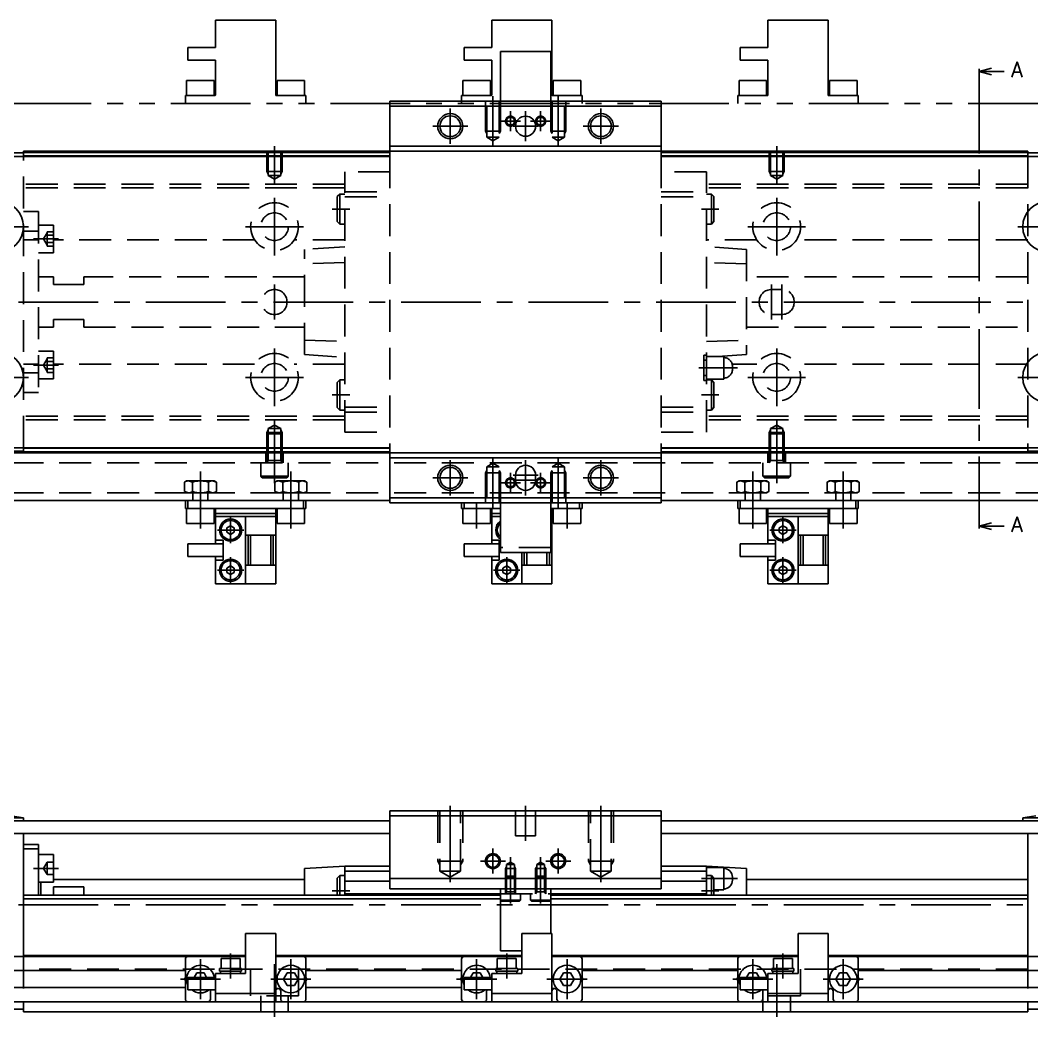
# Model space of a CAD drawing. Extents: x -2 to 454, y -8 to 207.
# Drawn here: x 150.8 to 352.2, y 9 to 207.4 of the extents above; entities that cross this region are included whole.
import ezdxf

# ---------------------------------------------------------------- set-up
doc = ezdxf.new("R2010")
doc.units = 0
doc.header["$LTSCALE"] = 0.5
for name, pattern in [('CENTER', [50.8, 31.75, -6.35, 6.35, -6.35]), ('DASHED', [19.05, 12.7, -6.35]), ('PHANTOM', [63.5, 31.75, -6.35, 6.35, -6.35, 6.35, -6.35])]:
    doc.linetypes.add(name, pattern=pattern)
for name, color, linetype in [('MSM_CENTER', 1, 'CENTER'), ('MSM_CONTINUOUS', 7, 'CONTINUOUS'), ('MSM_DASHED', 4, 'DASHED'), ('MSM_IMAGINARY', 6, 'PHANTOM'), ('MSM_NARROW', 5, 'CONTINUOUS'), ('MSM_PART_NUMBER', 7, 'CONTINUOUS')]:
    doc.layers.add(name, color=color, linetype=linetype)
doc.styles.get("Standard").update_dxf_attribs({"font": 'txt.shx', "height": 3, "bigfont": 'bigfont.shx'})

msp = doc.modelspace()

# ---------------------------------------------------------------- linework, layer by layer
at = {"layer": 'MSM_CENTER'}
for p, q in [((341.71, 196.72), (341.71, 106.68)), ((244.9, 182.39), (244.9, 192.3)), ((257.9, 182.39), (257.9, 192.3)), ((236.4, 189.8), (236.4, 182.8)), ((266.4, 189.8), (266.4, 182.8)), ((248.4, 189.3), (248.4, 185.3)), ((251.4, 183.3), (251.4, 189.3)), ((254.4, 189.3), (254.4, 185.3)), ((232.9, 186.3), (239.9, 186.3)), ((246.4, 187.3), (250.4, 187.3)), ((248.9, 186.3), (253.9, 186.3)), ((256.4, 187.3), (252.4, 187.3)), ((269.9, 186.3), (262.9, 186.3)), ((201.4, 182.3), (201.4, 174.79)), ((301.4, 182.3), (301.4, 174.79)), ((201.4, 172.05), (201.4, 160.55)), ((301.4, 172.05), (301.4, 160.55)), ((212.9, 169.8), (216.4, 169.8)), ((289.9, 169.8), (286.4, 169.8)), ((140.4, 166.3), (152.4, 166.3)), ((195.65, 166.3), (207.15, 166.3)), ((295.65, 166.3), (307.15, 166.3)), ((349.4, 166.3), (361.4, 166.3)), ((153.4, 163.85), (158.4, 163.85)), ((201.4, 147.8), (201.4, 154.8)), ((300.4, 147.8), (300.4, 154.8)), ((302.4, 147.8), (302.4, 154.8)), ((-2, 151.3), (364.4, 151.3)), ((201.4, 130.55), (201.4, 142.05)), ((301.4, 130.55), (301.4, 142.05)), ((153.4, 138.74), (158.4, 138.74)), ((285.9, 138.2), (293.6, 138.2)), ((140.4, 136.3), (152.4, 136.3)), ((195.65, 136.3), (207.15, 136.3)), ((295.65, 136.3), (307.15, 136.3)), ((349.4, 136.3), (361.4, 136.3)), ((212.9, 132.8), (216.4, 132.8)), ((289.9, 132.8), (286.4, 132.8)), ((201.4, 115.25), (201.4, 127.81)), ((301.4, 115.25), (301.4, 127.81)), ((236.4, 112.8), (236.4, 119.8)), ((244.9, 120.21), (244.9, 110.3)), ((251.4, 112.8), (251.4, 119.8)), ((257.9, 120.21), (257.9, 110.3)), ((266.4, 112.8), (266.4, 119.8)), ((186.65, 106.2), (186.65, 117.55)), ((204.65, 106.2), (204.65, 117.55)), ((248.4, 113.3), (248.4, 117.3)), ((254.4, 113.3), (254.4, 117.3)), ((296.65, 106.2), (296.65, 117.55)), ((314.65, 106.2), (314.65, 117.55)), ((232.9, 116.3), (239.9, 116.3)), ((246.4, 115.3), (250.4, 115.3)), ((248.9, 116.8), (253.9, 116.8)), ((248.9, 115.8), (253.9, 115.8)), ((256.4, 115.3), (252.4, 115.3)), ((269.9, 116.3), (262.9, 116.3)), ((241.65, 106.2), (241.65, 111.2)), ((259.65, 106.2), (259.65, 111.2)), ((192.65, 103.27), (192.65, 108.52)), ((302.65, 103.27), (302.65, 108.52)), ((190.02, 105.9), (195.27, 105.9)), ((300.02, 105.9), (305.27, 105.9)), ((192.65, 95.27), (192.65, 100.52)), ((247.65, 95.27), (247.65, 100.52)), ((302.65, 95.27), (302.65, 100.52)), ((190.02, 97.9), (195.27, 97.9)), ((245.02, 97.9), (250.27, 97.9)), ((300.02, 97.9), (305.27, 97.9)), ((236.4, 51), (236.4, 35.81)), ((251.4, 51), (251.4, 44)), ((266.4, 51), (266.4, 35.81)), ((244.9, 37.5), (244.9, 42.5)), ((257.9, 37.5), (257.9, 42.5)), ((248.4, 40.76), (248.4, 31.56)), ((254.4, 40.76), (254.4, 31.56)), ((153.4, 38.55), (158.4, 38.55)), ((242.4, 40), (247.4, 40)), ((255.4, 40), (260.4, 40)), ((286.4, 36.5), (293.6, 36.5)), ((212.9, 34.1), (216.4, 34.1)), ((286.4, 34.1), (289.9, 34.1)), ((-2, 31.3), (364.4, 31.3)), ((186.65, 20.5), (186.65, 12.5)), ((192.65, 21.6), (192.65, 16.6)), ((204.65, 20.5), (204.65, 12.5)), ((241.65, 20.5), (241.65, 12.5)), ((247.65, 21.6), (247.65, 16.6)), ((259.65, 20.5), (259.65, 12.5)), ((296.65, 20.5), (296.65, 12.5)), ((302.65, 21.6), (302.65, 16.6)), ((314.65, 20.5), (314.65, 12.5)), ((201.4, 19.5), (201.4, 9)), ((301.4, 19.5), (301.4, 9)), ((182.65, 16.5), (190.65, 16.5)), ((200.65, 16.5), (208.65, 16.5)), ((237.65, 16.5), (245.65, 16.5)), ((255.65, 16.5), (263.65, 16.5)), ((292.65, 16.5), (300.65, 16.5)), ((310.65, 16.5), (318.65, 16.5))]:
    msp.add_line(p, q, dxfattribs=at)
at = {"layer": 'MSM_CONTINUOUS'}
for p, q in [((341.71, 197.22), (344.21, 197.89)), ((341.71, 197.72), (341.71, 196.72)), ((344.21, 196.55), (341.71, 197.22)), ((341.71, 197.22), (346.71, 197.22)), ((224.4, 180.3), (224.4, 191.3)), ((224.4, 191.3), (278.4, 191.3)), ((224.4, 190.3), (278.4, 190.3)), ((278.4, 180.3), (278.4, 191.3)), ((351.4, 181.3), (151.4, 181.3)), ((151.4, 180.3), (151.4, 181.3)), ((224.4, 182.3), (278.4, 182.3)), ((351.4, 181.3), (351.4, 180.3)), ((151.4, 181), (92.4, 181)), ((224.4, 180.3), (139.9, 180.3)), ((224.4, 181.1), (151.4, 181.1)), ((224.4, 180.4), (151.4, 180.4)), ((351.4, 181.1), (278.4, 181.1)), ((351.4, 180.4), (278.4, 180.4)), ((361.9, 180.3), (278.4, 180.3)), ((362.4, 181), (351.4, 181)), ((151.4, 121.6), (92.4, 121.6)), ((224.4, 122.3), (139.9, 122.3)), ((355.4, 121.3), (147.4, 121.3)), ((151.4, 121.3), (151.4, 122.3)), ((224.4, 122.2), (151.4, 122.2)), ((224.4, 121.5), (151.4, 121.5)), ((224.4, 122.3), (224.4, 111.3)), ((361.9, 122.3), (278.4, 122.3)), ((278.4, 122.3), (278.4, 111.3)), ((351.4, 122.2), (278.4, 122.2)), ((351.4, 121.5), (278.4, 121.5)), ((351.4, 122.3), (351.4, 121.3)), ((362.4, 121.6), (351.4, 121.6)), ((224.4, 120.3), (278.4, 120.3)), ((249.4, 116.8), (249.4, 115.8)), ((253.4, 115.8), (253.4, 116.8)), ((224.4, 111.8), (147.4, 111.8)), ((183.65, 110.2), (183.65, 111.8)), ((184.15, 110.2), (184.15, 111.8)), ((207.15, 110.2), (207.15, 111.8)), ((207.65, 110.2), (207.65, 111.8)), ((224.4, 112.3), (278.4, 112.3)), ((224.4, 111.3), (278.4, 111.3)), ((238.65, 110.2), (238.65, 111.3)), ((239.15, 110.2), (239.15, 111.3)), ((246.4, 111.3), (246.4, 101.4)), ((256.4, 111.3), (256.4, 101.4)), ((262.15, 110.2), (262.15, 111.3)), ((262.65, 110.2), (262.65, 111.3)), ((355.4, 111.8), (278.4, 111.8)), ((293.65, 110.2), (293.65, 111.8)), ((294.15, 110.2), (294.15, 111.8)), ((317.15, 110.2), (317.15, 111.8)), ((317.65, 110.2), (317.65, 111.8)), ((207.65, 110.2), (183.65, 110.2)), ((183.9, 110.2), (183.9, 107.2)), ((189.4, 107.2), (189.4, 110.2)), ((189.65, 103.15), (189.65, 110.07)), ((201.65, 109.2), (189.65, 109.2)), ((201.65, 110.07), (201.65, 95.2)), ((201.9, 110.2), (201.9, 107.2)), ((207.4, 107.2), (207.4, 110.2)), ((246.4, 110.2), (238.65, 110.2)), ((238.9, 110.2), (238.9, 107.2)), ((244.4, 107.2), (244.4, 110.2)), ((244.65, 103.15), (244.65, 110.07)), ((246.4, 109.2), (244.65, 109.2)), ((262.65, 110.2), (256.4, 110.2)), ((256.65, 109.2), (256.4, 109.2)), ((256.65, 110.07), (256.65, 95.2)), ((256.9, 110.2), (256.9, 107.2)), ((262.4, 107.2), (262.4, 110.2)), ((317.65, 110.2), (293.65, 110.2)), ((293.9, 110.2), (293.9, 107.2)), ((299.4, 107.2), (299.4, 110.2)), ((299.65, 103.15), (299.65, 110.07)), ((311.65, 109.2), (299.65, 109.2)), ((311.65, 110.07), (311.65, 95.2)), ((311.9, 110.2), (311.9, 107.2)), ((317.4, 107.2), (317.4, 110.2)), ((189.4, 107.2), (183.9, 107.2)), ((201.65, 108.6), (189.65, 108.6)), ((192.65, 106.77), (191.9, 106.33)), ((193.4, 106.33), (192.65, 106.77)), ((195.65, 108.6), (195.65, 95.2)), ((207.4, 107.2), (201.9, 107.2)), ((244.4, 107.2), (238.9, 107.2)), ((246.4, 108.6), (244.65, 108.6)), ((256.65, 108.6), (256.4, 108.6)), ((262.4, 107.2), (256.9, 107.2)), ((299.4, 107.2), (293.9, 107.2)), ((311.65, 108.6), (299.65, 108.6)), ((302.65, 106.77), (301.9, 106.33)), ((303.4, 106.33), (302.65, 106.77)), ((305.65, 108.6), (305.65, 95.2)), ((317.4, 107.2), (311.9, 107.2)), ((344.21, 107.35), (341.71, 106.68)), ((341.71, 106.18), (341.71, 107.18)), ((191.9, 106.33), (191.9, 105.47)), ((191.9, 105.47), (192.65, 105.03)), ((192.65, 105.03), (193.4, 105.47)), ((193.4, 105.47), (193.4, 106.33)), ((201.65, 104.9), (195.65, 104.9)), ((196.15, 98.9), (196.15, 104.9)), ((196.65, 98.9), (196.65, 104.9)), ((200.65, 98.9), (200.65, 104.9)), ((201.15, 98.9), (201.15, 104.9)), ((256.65, 104.9), (256.4, 104.9)), ((301.9, 106.33), (301.9, 105.47)), ((301.9, 105.47), (302.65, 105.03)), ((302.65, 105.03), (303.4, 105.47)), ((303.4, 105.47), (303.4, 106.33)), ((311.65, 104.9), (305.65, 104.9)), ((306.15, 98.9), (306.15, 104.9)), ((306.65, 98.9), (306.65, 104.9)), ((310.65, 98.9), (310.65, 104.9)), ((311.15, 98.9), (311.15, 104.9)), ((341.71, 106.68), (344.21, 106.01)), ((341.71, 106.68), (346.71, 106.68)), ((191.15, 103.15), (184.15, 103.15)), ((184.15, 100.65), (184.15, 103.15)), ((191.15, 103.9), (189.65, 103.9)), ((191.15, 99.9), (191.15, 103.9)), ((246.15, 103.15), (239.15, 103.15)), ((239.15, 100.65), (239.15, 103.15)), ((246.15, 103.9), (244.65, 103.9)), ((246.15, 99.9), (246.15, 103.9)), ((301.15, 103.15), (294.15, 103.15)), ((294.15, 100.65), (294.15, 103.15)), ((301.15, 103.9), (299.65, 103.9)), ((301.15, 99.9), (301.15, 103.9)), ((256.4, 101.4), (246.4, 101.4)), ((250.65, 101.4), (250.65, 95.2)), ((251.15, 98.9), (251.15, 101.4)), ((251.65, 98.9), (251.65, 101.4)), ((255.65, 98.9), (255.65, 101.4)), ((256.15, 98.9), (256.15, 101.4)), ((184.15, 100.65), (191.15, 100.65)), ((189.65, 95.2), (189.65, 100.65)), ((189.65, 99.9), (191.15, 99.9)), ((192.65, 98.77), (191.9, 98.33)), ((193.4, 98.33), (192.65, 98.77)), ((201.65, 98.9), (195.65, 98.9)), ((239.15, 100.65), (246.15, 100.65)), ((244.65, 95.2), (244.65, 100.65)), ((244.65, 99.9), (246.15, 99.9)), ((247.65, 98.77), (246.9, 98.33)), ((248.4, 98.33), (247.65, 98.77)), ((256.65, 98.9), (250.65, 98.9)), ((294.15, 100.65), (301.15, 100.65)), ((299.65, 95.2), (299.65, 100.65)), ((299.65, 99.9), (301.15, 99.9)), ((302.65, 98.77), (301.9, 98.33)), ((303.4, 98.33), (302.65, 98.77)), ((311.65, 98.9), (305.65, 98.9)), ((191.9, 98.33), (191.9, 97.47)), ((191.9, 97.47), (192.65, 97.03)), ((192.65, 97.03), (193.4, 97.47)), ((193.4, 97.47), (193.4, 98.33)), ((246.9, 98.33), (246.9, 97.47)), ((246.9, 97.47), (247.65, 97.03)), ((247.65, 97.03), (248.4, 97.47)), ((248.4, 97.47), (248.4, 98.33)), ((301.9, 98.33), (301.9, 97.47)), ((301.9, 97.47), (302.65, 97.03)), ((302.65, 97.03), (303.4, 97.47)), ((303.4, 97.47), (303.4, 98.33)), ((201.65, 95.2), (189.65, 95.2)), ((256.65, 95.2), (244.65, 95.2)), ((311.65, 95.2), (299.65, 95.2)), ((151.4, 48.6), (141.4, 48.6)), ((151.4, 48.6), (148.8, 49)), ((151.4, 48), (151.4, 48.6)), ((224.4, 34.5), (224.4, 50)), ((224.4, 50), (278.4, 50)), ((224.4, 49), (278.4, 49)), ((278.4, 34.5), (278.4, 50)), ((353, 49), (350.4, 48.6)), ((350.4, 48.6), (350.4, 48)), ((360.4, 48.6), (350.4, 48.6)), ((224.4, 48), (139.9, 48)), ((361.9, 48), (278.4, 48)), ((139.4, 45.5), (224.4, 45.5)), ((151.4, 45.5), (151.4, 21)), ((278.4, 45.5), (362.4, 45.5)), ((351.4, 45.5), (351.4, 21)), ((154.4, 43.3), (151.4, 43.3)), ((154.4, 42.45), (151.4, 42.45)), ((154.4, 43.3), (154.4, 33.2)), ((157.4, 41.3), (154.4, 41.3)), ((157.4, 41.3), (157.4, 35.8)), ((207.4, 38.5), (215.4, 39)), ((207.4, 33.2), (207.4, 38.5)), ((215.4, 39), (224.4, 39)), ((215.4, 39), (215.4, 33.2)), ((278.4, 39), (287.4, 39)), ((287.4, 39), (295.4, 38.5)), ((287.4, 39), (287.4, 33.2)), ((290.85, 38.75), (287.4, 38.75)), ((290.85, 38.75), (290.85, 34.25)), ((295.4, 38.5), (295.4, 33.2)), ((157.4, 36.3), (207.4, 36.3)), ((214.4, 37.1), (213.9, 36.6)), ((213.9, 36.6), (213.9, 33.2)), ((215.4, 37.1), (214.4, 37.1)), ((214.4, 37.1), (214.4, 33.2)), ((215.4, 38), (224.4, 38)), ((224.4, 36.5), (278.4, 36.5)), ((278.4, 38), (287.4, 38)), ((288.4, 37.1), (287.4, 37.1)), ((288.9, 36.6), (288.4, 37.1)), ((288.4, 37.1), (288.4, 33.2)), ((288.9, 36.6), (288.9, 33.2)), ((292.6, 36.8), (292.6, 36.2)), ((295.4, 36.3), (351.4, 36.3)), ((154.4, 35.8), (157.4, 35.8)), ((154.9, 33.2), (154.9, 35.8)), ((157.4, 34.87), (163.4, 34.87)), ((157.4, 34.87), (157.4, 33.2)), ((163.4, 34.87), (163.4, 33.2)), ((215.4, 36), (224.4, 36)), ((224.4, 34.5), (278.4, 34.5)), ((246.4, 34.5), (246.4, 22.1)), ((256.4, 34.5), (256.4, 25.6)), ((278.4, 36), (287.4, 36)), ((288.9, 34.25), (290.85, 34.25)), ((246.4, 33.2), (151.4, 33.2)), ((246.4, 32.5), (151.4, 32.5)), ((215.4, 33.5), (246.4, 33.5)), ((256.4, 33.5), (287.4, 33.5)), ((351.4, 33.2), (256.4, 33.2)), ((351.4, 32.5), (256.4, 32.5)), ((201.65, 25.6), (195.65, 25.6)), ((195.65, 25.6), (195.65, 17.6)), ((201.65, 25.6), (201.65, 12)), ((250.65, 25.6), (250.65, 17.6)), ((256.65, 25.6), (250.65, 25.6)), ((256.65, 25.6), (256.65, 12)), ((305.65, 25.6), (305.65, 17.6)), ((311.65, 25.6), (305.65, 25.6)), ((311.65, 25.6), (311.65, 12)), ((195.65, 21), (147.4, 21)), ((195.65, 21.2), (151.4, 21.2)), ((183.65, 20.5), (183.65, 12.5)), ((190.75, 20.6), (190.75, 18.6)), ((190.75, 20.6), (194.55, 20.6)), ((194.55, 18.6), (194.55, 20.6)), ((250.65, 21.2), (201.65, 21.2)), ((250.65, 21), (201.65, 21)), ((207.65, 12.5), (207.65, 20.5)), ((238.65, 20.5), (238.65, 12.5)), ((245.75, 20.6), (245.75, 18.6)), ((245.75, 20.6), (249.55, 20.6)), ((250.65, 22.1), (246.4, 22.1)), ((249.55, 18.6), (249.55, 20.6)), ((305.65, 21.2), (256.65, 21.2)), ((305.65, 21), (256.65, 21)), ((262.65, 12.5), (262.65, 20.5)), ((293.65, 20.5), (293.65, 12.5)), ((300.75, 20.6), (300.75, 18.6)), ((300.75, 20.6), (304.55, 20.6)), ((304.55, 18.6), (304.55, 20.6)), ((351.4, 21.2), (311.65, 21.2)), ((355.4, 21), (311.65, 21)), ((317.65, 12.5), (317.65, 20.5)), ((183.65, 18.2), (147.4, 18.2)), ((190.45, 18.6), (190.45, 18.1)), ((190.45, 18.6), (194.85, 18.6)), ((194.85, 18.1), (194.85, 18.6)), ((238.65, 18.2), (207.65, 18.2)), ((245.45, 18.6), (245.45, 18.1)), ((245.45, 18.6), (249.85, 18.6)), ((249.85, 18.1), (249.85, 18.6)), ((293.65, 18.2), (262.65, 18.2)), ((300.45, 18.6), (300.45, 18.1)), ((300.45, 18.6), (304.85, 18.6)), ((304.85, 18.1), (304.85, 18.6)), ((355.4, 18.2), (317.65, 18.2)), ((183.47, 16.5), (183.65, 16.8)), ((183.65, 16.2), (183.47, 16.5)), ((189.65, 16.85), (184.15, 16.85)), ((184.15, 14.35), (184.15, 16.85)), ((185.93, 17.75), (185.41, 16.85)), ((187.37, 17.75), (185.93, 17.75)), ((187.89, 16.85), (187.37, 17.75)), ((195.65, 17.6), (189.65, 17.6)), ((189.65, 12), (189.65, 17.6)), ((190.45, 18.1), (194.85, 18.1)), ((190.65, 18.1), (190.65, 17.6)), ((194.65, 17.6), (194.65, 18.1)), ((203.93, 17.75), (203.21, 16.5)), ((203.21, 16.5), (203.93, 15.25)), ((205.37, 17.75), (203.93, 17.75)), ((206.09, 16.5), (205.37, 17.75)), ((205.37, 15.25), (206.09, 16.5)), ((207.83, 16.5), (207.61, 16.12)), ((207.65, 16.8), (207.83, 16.5)), ((238.47, 16.5), (238.65, 16.8)), ((238.65, 16.2), (238.47, 16.5)), ((244.65, 16.85), (239.15, 16.85)), ((239.15, 14.35), (239.15, 16.85)), ((240.93, 17.75), (240.41, 16.85)), ((242.37, 17.75), (240.93, 17.75)), ((242.89, 16.85), (242.37, 17.75)), ((250.65, 17.6), (244.65, 17.6)), ((244.65, 12), (244.65, 17.6)), ((245.45, 18.1), (249.85, 18.1)), ((245.65, 18.1), (245.65, 17.6)), ((249.65, 17.6), (249.65, 18.1)), ((258.93, 17.75), (258.21, 16.5)), ((258.21, 16.5), (258.93, 15.25)), ((260.37, 17.75), (258.93, 17.75)), ((261.09, 16.5), (260.37, 17.75)), ((260.37, 15.25), (261.09, 16.5)), ((262.83, 16.5), (262.61, 16.12)), ((262.65, 16.8), (262.83, 16.5)), ((293.47, 16.5), (293.65, 16.8)), ((293.65, 16.2), (293.47, 16.5)), ((299.65, 16.85), (294.15, 16.85)), ((294.15, 14.35), (294.15, 16.85)), ((295.93, 17.75), (295.41, 16.85)), ((297.37, 17.75), (295.93, 17.75)), ((297.89, 16.85), (297.37, 17.75)), ((305.65, 17.6), (299.65, 17.6)), ((299.65, 12), (299.65, 17.6)), ((300.45, 18.1), (304.85, 18.1)), ((300.65, 18.1), (300.65, 17.6)), ((304.65, 17.6), (304.65, 18.1)), ((313.93, 17.75), (313.21, 16.5)), ((313.21, 16.5), (313.93, 15.25)), ((315.37, 17.75), (313.93, 17.75)), ((316.09, 16.5), (315.37, 17.75)), ((315.37, 15.25), (316.09, 16.5)), ((317.83, 16.5), (317.61, 16.12)), ((317.65, 16.8), (317.83, 16.5)), ((183.65, 14.8), (147.4, 14.8)), ((184.15, 14.35), (189.65, 14.35)), ((201.65, 14.6), (202.15, 14.6)), ((203.93, 15.25), (205.37, 15.25)), ((238.65, 14.8), (207.65, 14.8)), ((239.15, 14.35), (244.65, 14.35)), ((256.65, 14.6), (257.15, 14.6)), ((258.93, 15.25), (260.37, 15.25)), ((293.65, 14.8), (262.65, 14.8)), ((294.15, 14.35), (299.65, 14.35)), ((311.65, 14.6), (312.15, 14.6)), ((313.93, 15.25), (315.37, 15.25)), ((355.4, 14.8), (317.65, 14.8)), ((188.65, 12.5), (188.65, 14.1)), ((189.65, 13.6), (201.65, 13.6)), ((202.65, 14.1), (202.65, 12.5)), ((243.65, 12.5), (243.65, 14.1)), ((244.65, 13.6), (256.65, 13.6)), ((257.65, 14.1), (257.65, 12.5)), ((298.65, 12.5), (298.65, 14.1)), ((299.65, 13.6), (311.65, 13.6)), ((312.65, 14.1), (312.65, 12.5)), ((151.4, 10.5), (140.4, 10.5)), ((355.4, 12), (147.4, 12)), ((151.4, 12), (151.4, 10)), ((351.4, 12), (351.4, 10)), ((356.9, 10.5), (351.4, 10.5)), ((351.4, 10), (151.4, 10))]:
    msp.add_line(p, q, dxfattribs=at)
for centre, radius in [((236.4, 186.3), 2.07), ((251.4, 186.3), 2), ((266.4, 186.3), 2.07), ((146.4, 166.3), 5), ((355.4, 166.3), 5), ((146.4, 136.3), 5), ((355.4, 136.3), 5), ((236.4, 116.3), 2.07), ((266.4, 116.3), 2.07), ((192.65, 105.9), 2.2), ((192.65, 105.9), 1.9), ((302.65, 105.9), 2.2), ((302.65, 105.9), 1.9), ((192.65, 97.9), 2.2), ((192.65, 97.9), 1.9), ((247.65, 97.9), 2.2), ((247.65, 97.9), 1.9), ((302.65, 97.9), 2.2), ((302.65, 97.9), 1.9), ((244.9, 40), 1.23), ((257.9, 40), 1.23), ((204.65, 16.5), 2.75), ((259.65, 16.5), 2.75), ((314.65, 16.5), 2.75)]:
    msp.add_circle(centre, radius, dxfattribs=at)
for centre, radius, start, end in [((251.4, 116.8), 2, 0, 180), ((251.4, 115.8), 2, 180, 0), ((247.65, 105.9), 2.2, 124.6235, 235.3765), ((247.65, 105.9), 1.9, 131.1394, 228.8606), ((290.85, 36.8), 1.75, 0, 90), ((290.85, 36.2), 1.75, 270, 0), ((184.15, 20.5), 0.5, 90, 180), ((207.15, 20.5), 0.5, 0, 90), ((239.15, 20.5), 0.5, 90, 180), ((262.15, 20.5), 0.5, 0, 90), ((294.15, 20.5), 0.5, 90, 180), ((317.15, 20.5), 0.5, 0, 90), ((186.65, 16.5), 2.75, 7.312, 204.62), ((241.65, 16.5), 2.75, 7.312, 204.62), ((296.65, 16.5), 2.75, 7.312, 204.62), ((186.65, 16.5), 2.75, 231.4273, 308.5727), ((189.15, 14.1), 0.5, 150, 180), ((189.22, 14.11), 0.429, 358.6925, 34.0177), ((202.15, 14.1), 0.501, 90.0618, 179.9383), ((202.15, 14.1), 0.5, 0, 90), ((241.65, 16.5), 2.75, 231.4273, 308.5727), ((244.15, 14.1), 0.5, 150, 180), ((244.22, 14.11), 0.429, 358.6925, 34.0177), ((257.15, 14.1), 0.501, 90.0618, 179.9383), ((257.15, 14.1), 0.5, 0, 90), ((296.65, 16.5), 2.75, 231.4273, 308.5727), ((299.15, 14.1), 0.5, 150, 180), ((299.22, 14.11), 0.429, 358.6925, 34.0177), ((312.15, 14.1), 0.501, 90.0618, 179.9383), ((312.15, 14.1), 0.5, 0, 90), ((184.15, 12.5), 0.5, 180, 270), ((188.15, 12.5), 0.5, 270, 0), ((203.15, 12.5), 0.5, 180, 270), ((207.15, 12.5), 0.5, 270, 360), ((239.15, 12.5), 0.5, 180, 270), ((243.15, 12.5), 0.5, 270, 0), ((258.15, 12.5), 0.5, 180, 270), ((262.15, 12.5), 0.5, 270, 360), ((294.15, 12.5), 0.5, 180, 270), ((298.15, 12.5), 0.5, 270, 0), ((313.15, 12.5), 0.5, 180, 270), ((317.15, 12.5), 0.5, 270, 360)]:
    msp.add_arc(centre, radius, start, end, dxfattribs=at)
at = {"layer": 'MSM_DASHED'}
for p, q in [((243.4, 191.3), (243.4, 185.3)), ((243.67, 184.1), (243.67, 191.3)), ((246.13, 191.3), (246.13, 184.1)), ((246.4, 191.3), (246.4, 185.3)), ((256.4, 191.3), (256.4, 185.3)), ((256.67, 191.3), (256.67, 184.1)), ((259.13, 184.1), (259.13, 191.3)), ((259.4, 191.3), (259.4, 185.3)), ((246.4, 185.3), (243.4, 185.3)), ((243.67, 184.83), (243.4, 185.3)), ((246.13, 184.1), (243.67, 184.1)), ((244.9, 183.39), (243.67, 184.1)), ((246.13, 184.1), (244.9, 183.39)), ((246.13, 184.83), (246.4, 185.3)), ((256.4, 185.3), (259.4, 185.3)), ((256.67, 184.83), (256.4, 185.3)), ((256.67, 184.1), (259.13, 184.1)), ((256.67, 184.1), (257.9, 183.39)), ((257.9, 183.39), (259.13, 184.1)), ((259.13, 184.83), (259.4, 185.3)), ((199.9, 181.3), (199.9, 177.3)), ((200.17, 176.5), (200.17, 181.3)), ((202.63, 181.3), (202.63, 176.5)), ((202.9, 181.3), (202.9, 177.3)), ((299.9, 181.3), (299.9, 177.3)), ((300.17, 176.5), (300.17, 181.3)), ((302.63, 181.3), (302.63, 176.5)), ((302.9, 181.3), (302.9, 177.3)), ((151.4, 122.3), (151.4, 180.3)), ((224.4, 180.3), (224.4, 122.3)), ((278.4, 180.3), (278.4, 122.3)), ((351.4, 180.3), (351.4, 122.3)), ((200.17, 176.83), (199.9, 177.3)), ((199.9, 177.3), (202.9, 177.3)), ((202.63, 176.83), (202.9, 177.3)), ((300.17, 176.83), (299.9, 177.3)), ((299.9, 177.3), (302.9, 177.3)), ((302.63, 176.83), (302.9, 177.3)), ((200.17, 176.5), (202.63, 176.5)), ((201.4, 175.79), (200.17, 176.5)), ((202.63, 176.5), (201.4, 175.79)), ((224.4, 177.2), (215.4, 177.2)), ((215.4, 125.4), (215.4, 177.2)), ((287.4, 177.2), (278.4, 177.2)), ((287.4, 125.4), (287.4, 177.2)), ((300.17, 176.5), (302.63, 176.5)), ((301.4, 175.79), (300.17, 176.5)), ((302.63, 176.5), (301.4, 175.79)), ((215.4, 174.75), (151.4, 174.75)), ((215.4, 174.05), (151.4, 174.05)), ((215.4, 173.25), (224.4, 173.25)), ((278.4, 173.25), (287.4, 173.25)), ((351.4, 174.75), (287.4, 174.75)), ((351.4, 174.05), (287.4, 174.05)), ((214.4, 172.8), (213.9, 172.3)), ((213.9, 172.3), (213.9, 167.3)), ((214.4, 172.8), (214.4, 166.8)), ((215.4, 172.8), (214.4, 172.8)), ((215.4, 172.25), (224.4, 172.25)), ((278.4, 172.25), (287.4, 172.25)), ((288.4, 172.8), (287.4, 172.8)), ((288.4, 172.8), (288.4, 166.8)), ((288.9, 172.3), (288.4, 172.8)), ((288.9, 172.3), (288.9, 167.3)), ((154.4, 169.3), (151.4, 169.3)), ((154.4, 169.3), (154.4, 133.3)), ((213.9, 167.3), (214.4, 166.8)), ((288.4, 166.8), (288.9, 167.3)), ((154.4, 165.43), (151.4, 165.43)), ((157.4, 166.6), (154.4, 166.6)), ((156.1, 165.3), (157.4, 165.3)), ((156.1, 165.3), (156.1, 162.41)), ((157.4, 166.6), (157.4, 161.1)), ((214.4, 166.8), (215.4, 166.8)), ((287.4, 166.8), (288.4, 166.8)), ((154.4, 163.68), (151.4, 163.68)), ((156.1, 165.1), (155.38, 163.85)), ((156.1, 162.6), (155.38, 163.85)), ((156.1, 164.58), (157.4, 164.58)), ((197.45, 163.66), (157.4, 163.66)), ((215.4, 163.66), (205.35, 163.66)), ((297.45, 163.66), (287.4, 163.66)), ((351.4, 163.66), (305.35, 163.66)), ((156.1, 163.13), (157.4, 163.13)), ((156.1, 162.41), (157.4, 162.41)), ((215.4, 162.3), (207.4, 161.77)), ((207.4, 140.83), (207.4, 161.77)), ((295.4, 161.77), (287.4, 162.3)), ((295.4, 161.77), (295.4, 140.83)), ((154.4, 161.1), (157.4, 161.1)), ((215.4, 159.16), (207.4, 158.9)), ((295.4, 158.9), (287.4, 159.16)), ((157.4, 156.3), (154.4, 156.3)), ((157.4, 156.3), (157.4, 154.8)), ((163.4, 156.3), (163.4, 154.8)), ((207.4, 156.3), (163.4, 156.3)), ((351.4, 156.3), (295.4, 156.3)), ((163.4, 154.8), (157.4, 154.8)), ((302.4, 153.8), (300.4, 153.8)), ((157.4, 147.8), (163.4, 147.8)), ((157.4, 147.8), (157.4, 146.3)), ((163.4, 147.8), (163.4, 146.3)), ((300.4, 148.8), (302.4, 148.8)), ((154.4, 146.3), (157.4, 146.3)), ((163.4, 146.3), (207.4, 146.3)), ((295.4, 146.3), (351.4, 146.3)), ((207.4, 143.7), (215.4, 143.44)), ((287.4, 143.44), (295.4, 143.7)), ((157.4, 141.49), (154.4, 141.49)), ((157.4, 141.49), (157.4, 135.99)), ((156.1, 139.99), (155.38, 138.74)), ((156.1, 140.19), (157.4, 140.19)), ((156.1, 137.3), (156.1, 140.19)), ((156.1, 139.47), (157.4, 139.47)), ((207.4, 140.83), (215.4, 140.3)), ((286.9, 140.7), (287.4, 140.7)), ((286.9, 135.7), (286.9, 140.7)), ((287.4, 139.7), (286.9, 139.7)), ((290.85, 140.45), (287.4, 140.45)), ((289.66, 140.45), (295.4, 140.83)), ((290.85, 140.45), (290.85, 135.95)), ((154.4, 138.92), (151.4, 138.92)), ((154.4, 137.17), (151.4, 137.17)), ((156.1, 137.49), (155.38, 138.74)), ((156.1, 138.02), (157.4, 138.02)), ((156.1, 137.3), (157.4, 137.3)), ((197.45, 138.94), (157.4, 138.94)), ((215.4, 138.94), (205.35, 138.94)), ((297.45, 138.94), (292.54, 138.94)), ((292.6, 138.5), (292.6, 137.9)), ((351.4, 138.94), (305.35, 138.94)), ((154.4, 135.99), (157.4, 135.99)), ((214.4, 135.8), (213.9, 135.3)), ((213.9, 135.3), (213.9, 130.3)), ((215.4, 135.8), (214.4, 135.8)), ((214.4, 135.8), (214.4, 129.8)), ((286.9, 136.7), (287.4, 136.7)), ((286.9, 135.7), (287.4, 135.7)), ((287.4, 135.95), (290.85, 135.95)), ((288.4, 135.8), (287.4, 135.8)), ((288.9, 135.3), (288.4, 135.8)), ((288.4, 135.8), (288.4, 129.8)), ((288.9, 135.3), (288.9, 130.3)), ((151.4, 133.3), (154.4, 133.3)), ((213.9, 130.3), (214.4, 129.8)), ((214.4, 129.8), (215.4, 129.8)), ((215.4, 130.35), (224.4, 130.35)), ((215.4, 129.35), (224.4, 129.35)), ((278.4, 130.35), (287.4, 130.35)), ((278.4, 129.35), (287.4, 129.35)), ((287.4, 129.8), (288.4, 129.8)), ((288.4, 129.8), (288.9, 130.3)), ((215.4, 128.55), (151.4, 128.55)), ((215.4, 127.85), (151.4, 127.85)), ((351.4, 128.55), (287.4, 128.55)), ((351.4, 127.85), (287.4, 127.85)), ((200.17, 125.77), (199.9, 125.3)), ((199.9, 125.3), (202.9, 125.3)), ((199.9, 125.03), (200.17, 125.3)), ((199.9, 119.3), (199.9, 125.3)), ((202.9, 125.03), (199.9, 125.03)), ((201.4, 126.81), (200.17, 126.1)), ((200.17, 126.1), (202.63, 126.1)), ((200.17, 119.77), (200.17, 126.1)), ((202.63, 126.1), (201.4, 126.81)), ((202.63, 119.77), (202.63, 126.1)), ((202.63, 125.77), (202.9, 125.3)), ((202.9, 125.03), (202.63, 125.3)), ((202.9, 119.3), (202.9, 125.3)), ((215.4, 125.4), (224.4, 125.4)), ((278.4, 125.4), (287.4, 125.4)), ((300.17, 125.77), (299.9, 125.3)), ((299.9, 125.3), (302.9, 125.3)), ((299.9, 125.03), (300.17, 125.3)), ((299.9, 119.3), (299.9, 125.3)), ((302.9, 125.03), (299.9, 125.03)), ((301.4, 126.81), (300.17, 126.1)), ((300.17, 126.1), (302.63, 126.1)), ((300.17, 119.77), (300.17, 126.1)), ((302.63, 126.1), (301.4, 126.81)), ((302.63, 119.77), (302.63, 126.1)), ((302.63, 125.77), (302.9, 125.3)), ((302.9, 125.03), (302.63, 125.3)), ((302.9, 119.3), (302.9, 125.3)), ((199.65, 119.3), (199.65, 121.3)), ((203.15, 119.3), (203.15, 121.3)), ((299.65, 119.3), (299.65, 121.3)), ((303.15, 119.3), (303.15, 121.3)), ((355.4, 119.3), (147.4, 119.3)), ((198.65, 119.3), (198.65, 116.6)), ((199.9, 119.3), (200.17, 119.77)), ((199.9, 119.77), (202.9, 119.77)), ((202.9, 119.3), (202.63, 119.77)), ((204.15, 116.6), (204.15, 119.3)), ((244.9, 119.21), (243.67, 118.5)), ((246.13, 118.5), (244.9, 119.21)), ((256.67, 118.5), (257.9, 119.21)), ((257.9, 119.21), (259.13, 118.5)), ((298.65, 119.3), (298.65, 116.6)), ((299.9, 119.3), (300.17, 119.77)), ((299.9, 119.77), (302.9, 119.77)), ((302.9, 119.3), (302.63, 119.77)), ((304.15, 116.6), (304.15, 119.3)), ((243.67, 117.77), (243.4, 117.3)), ((246.4, 117.3), (243.4, 117.3)), ((243.4, 111.3), (243.4, 117.3)), ((243.67, 118.5), (243.67, 111.3)), ((246.13, 118.5), (243.67, 118.5)), ((246.13, 111.3), (246.13, 118.5)), ((246.13, 117.77), (246.4, 117.3)), ((246.4, 111.3), (246.4, 117.3)), ((256.67, 117.77), (256.4, 117.3)), ((256.4, 111.3), (256.4, 117.3)), ((256.4, 117.3), (259.4, 117.3)), ((256.67, 111.3), (256.67, 118.5)), ((256.67, 118.5), (259.13, 118.5)), ((259.13, 118.5), (259.13, 111.3)), ((259.13, 117.77), (259.4, 117.3)), ((259.4, 111.3), (259.4, 117.3)), ((183.9, 115.7), (183.47, 115.45)), ((183.47, 113.55), (183.47, 115.45)), ((189.4, 115.7), (183.9, 115.7)), ((185.06, 115.45), (184.27, 115.7)), ((185.06, 113.55), (185.06, 115.45)), ((188.24, 113.55), (188.24, 115.45)), ((189.83, 115.45), (189.03, 115.7)), ((189.83, 115.45), (189.4, 115.7)), ((189.83, 113.55), (189.83, 115.45)), ((198.65, 116.6), (198.95, 116.3)), ((204.15, 116.6), (198.65, 116.6)), ((203.85, 116.3), (198.95, 116.3)), ((201.9, 115.7), (201.47, 115.45)), ((201.47, 113.55), (201.47, 115.45)), ((207.4, 115.7), (201.9, 115.7)), ((203.06, 115.45), (202.27, 115.7)), ((203.06, 113.55), (203.06, 115.45)), ((203.85, 116.3), (204.15, 116.6)), ((206.24, 113.55), (206.24, 115.45)), ((207.83, 115.45), (207.03, 115.7)), ((207.83, 115.45), (207.4, 115.7)), ((207.83, 113.55), (207.83, 115.45)), ((293.9, 115.7), (293.47, 115.45)), ((293.47, 113.55), (293.47, 115.45)), ((299.4, 115.7), (293.9, 115.7)), ((295.06, 115.45), (294.27, 115.7)), ((295.06, 113.55), (295.06, 115.45)), ((298.24, 113.55), (298.24, 115.45)), ((298.65, 116.6), (298.95, 116.3)), ((304.15, 116.6), (298.65, 116.6)), ((303.85, 116.3), (298.95, 116.3)), ((299.83, 115.45), (299.03, 115.7)), ((299.83, 115.45), (299.4, 115.7)), ((299.83, 113.55), (299.83, 115.45)), ((303.85, 116.3), (304.15, 116.6)), ((311.9, 115.7), (311.47, 115.45)), ((311.47, 113.55), (311.47, 115.45)), ((317.4, 115.7), (311.9, 115.7)), ((313.06, 115.45), (312.27, 115.7)), ((313.06, 113.55), (313.06, 115.45)), ((316.24, 113.55), (316.24, 115.45)), ((317.83, 115.45), (317.03, 115.7)), ((317.83, 115.45), (317.4, 115.7)), ((317.83, 113.55), (317.83, 115.45)), ((355.4, 113.3), (147.4, 113.3)), ((183.47, 113.55), (183.9, 113.3)), ((183.47, 113.55), (184.27, 113.3)), ((189.4, 113.3), (183.9, 113.3)), ((185.15, 113.3), (185.15, 111.8)), ((188.15, 111.8), (188.15, 113.3)), ((188.24, 113.55), (189.03, 113.3)), ((189.4, 113.3), (189.83, 113.55)), ((201.47, 113.55), (201.9, 113.3)), ((201.47, 113.55), (202.27, 113.3)), ((207.4, 113.3), (201.9, 113.3)), ((203.15, 113.3), (203.15, 111.8)), ((206.15, 111.8), (206.15, 113.3)), ((206.24, 113.55), (207.03, 113.3)), ((207.4, 113.3), (207.83, 113.55)), ((293.47, 113.55), (293.9, 113.3)), ((293.47, 113.55), (294.27, 113.3)), ((299.4, 113.3), (293.9, 113.3)), ((295.15, 113.3), (295.15, 111.8)), ((298.15, 111.8), (298.15, 113.3)), ((298.24, 113.55), (299.03, 113.3)), ((299.4, 113.3), (299.83, 113.55)), ((311.47, 113.55), (311.9, 113.3)), ((311.47, 113.55), (312.27, 113.3)), ((317.4, 113.3), (311.9, 113.3)), ((313.15, 113.3), (313.15, 111.8)), ((316.15, 111.8), (316.15, 113.3)), ((316.24, 113.55), (317.03, 113.3)), ((317.4, 113.3), (317.83, 113.55)), ((256.4, 102.4), (246.4, 102.4)), ((233.9, 50), (233.9, 40)), ((234.33, 50), (234.33, 38)), ((238.47, 38), (238.47, 50)), ((238.9, 50), (238.9, 40)), ((249.4, 45), (249.4, 50)), ((253.4, 45), (253.4, 50)), ((263.9, 50), (263.9, 40)), ((264.33, 38), (264.33, 50)), ((268.47, 50), (268.47, 38)), ((268.9, 50), (268.9, 40)), ((249.4, 45), (253.4, 45)), ((156.1, 39.8), (155.38, 38.55)), ((156.1, 37.3), (155.38, 38.55)), ((156.1, 39.8), (157.4, 39.8)), ((156.1, 39.8), (156.1, 37.3)), ((156.1, 38.55), (157.4, 38.55)), ((238.9, 40), (233.9, 40)), ((234.33, 39.25), (233.9, 40)), ((238.47, 39.25), (238.9, 40)), ((247.62, 38.87), (247.4, 38.5)), ((249.4, 38.5), (247.4, 38.5)), ((247.4, 33.5), (247.4, 38.5)), ((248.4, 39.76), (247.62, 39.31)), ((249.18, 39.31), (247.62, 39.31)), ((247.62, 39.31), (247.62, 33.87)), ((249.18, 39.31), (248.4, 39.76)), ((249.18, 33.87), (249.18, 39.31)), ((249.18, 38.87), (249.4, 38.5)), ((249.4, 33.5), (249.4, 38.5)), ((253.62, 38.87), (253.4, 38.5)), ((253.4, 33.5), (253.4, 38.5)), ((253.4, 38.5), (255.4, 38.5)), ((253.62, 39.31), (254.4, 39.76)), ((253.62, 39.31), (255.18, 39.31)), ((253.62, 33.87), (253.62, 39.31)), ((254.4, 39.76), (255.18, 39.31)), ((255.18, 39.31), (255.18, 33.87)), ((255.18, 38.87), (255.4, 38.5)), ((255.4, 33.5), (255.4, 38.5)), ((263.9, 40), (268.9, 40)), ((264.33, 39.25), (263.9, 40)), ((268.47, 39.25), (268.9, 40)), ((156.1, 37.3), (157.4, 37.3)), ((238.47, 38), (234.33, 38)), ((234.33, 38), (236.4, 36.81)), ((236.4, 36.81), (238.47, 38)), ((247.65, 37), (247.4, 36.75)), ((247.4, 36.75), (249.4, 36.75)), ((247.65, 37), (249.15, 37)), ((249.4, 36.75), (249.15, 37)), ((253.4, 36.75), (253.65, 37)), ((255.4, 36.75), (253.4, 36.75)), ((255.15, 37), (253.65, 37)), ((255.15, 37), (255.4, 36.75)), ((264.33, 38), (268.47, 38)), ((266.4, 36.81), (264.33, 38)), ((268.47, 38), (266.4, 36.81)), ((246.4, 33.5), (256.4, 33.5)), ((247.62, 33.87), (247.4, 33.5)), ((249.4, 33.87), (247.4, 33.87)), ((249.18, 33.87), (249.4, 33.5)), ((250.4, 32.2), (250.4, 33.5)), ((252.4, 32.2), (252.4, 33.5)), ((253.62, 33.87), (253.4, 33.5)), ((253.4, 33.87), (255.4, 33.87)), ((255.18, 33.87), (255.4, 33.5)), ((246.4, 32.2), (250.4, 32.2)), ((246.4, 32.2), (246.6, 32)), ((246.6, 32), (250.2, 32)), ((250.2, 32), (250.4, 32.2)), ((256.4, 32.2), (252.4, 32.2)), ((252.6, 32), (252.4, 32.2)), ((256.2, 32), (252.6, 32)), ((256.4, 32.2), (256.2, 32)), ((151.4, 21), (151.4, 12)), ((351.4, 21), (351.4, 12)), ((351.4, 18.5), (151.4, 18.5)), ((196.65, 18.5), (196.65, 13.2)), ((206.15, 13.2), (206.15, 18.5)), ((296.65, 18.5), (296.65, 13.2)), ((306.15, 13.2), (306.15, 18.5)), ((206.15, 13.2), (196.65, 13.2)), ((198.65, 13.2), (198.65, 10)), ((204.15, 10), (204.15, 13.2)), ((306.15, 13.2), (296.65, 13.2)), ((298.65, 13.2), (298.65, 10)), ((304.15, 10), (304.15, 13.2))]:
    msp.add_line(p, q, dxfattribs=at)
for centre, radius in [((248.4, 187.3), 1), ((248.4, 187.3), 0.784), ((254.4, 187.3), 1), ((254.4, 187.3), 0.784), ((201.4, 166.3), 4.75), ((301.4, 166.3), 4.75), ((201.4, 166.3), 2.75), ((301.4, 166.3), 2.75), ((201.4, 151.3), 2.5), ((201.4, 136.3), 4.75), ((301.4, 136.3), 4.75), ((201.4, 136.3), 2.75), ((301.4, 136.3), 2.75), ((248.4, 115.3), 1), ((248.4, 115.3), 0.784), ((254.4, 115.3), 1), ((254.4, 115.3), 0.784)]:
    msp.add_circle(centre, radius, dxfattribs=at)
for centre, radius, start, end in [((300.4, 151.3), 2.5, 90, 270), ((302.4, 151.3), 2.5, 270, 90), ((290.85, 138.5), 1.75, 0, 90), ((290.85, 137.9), 1.75, 270, 0), ((184.45, 113.72), 1.99, 95.1303, 119.2549), ((186.65, 110.45), 5.25, 72.4118, 107.5882), ((189.1, 114.08), 1.62, 92.3042, 122.0803), ((202.45, 113.72), 1.99, 95.1303, 119.2549), ((204.65, 110.45), 5.25, 72.4118, 107.5882), ((207.1, 114.08), 1.62, 92.3042, 122.0803), ((294.45, 113.72), 1.99, 95.1303, 119.2549), ((296.65, 110.45), 5.25, 72.4118, 107.5882), ((299.1, 114.08), 1.62, 92.3042, 122.0803), ((312.45, 113.72), 1.99, 95.1303, 119.2549), ((314.65, 110.45), 5.25, 72.4118, 107.5882), ((317.1, 114.08), 1.62, 92.3042, 122.0803), ((184.11, 115.23), 1.94, 274.8223, 299.564), ((186.65, 118.55), 5.25, 252.4118, 287.5882), ((188.78, 115.53), 2.24, 276.5184, 297.8679), ((202.11, 115.23), 1.94, 274.8223, 299.564), ((204.65, 118.55), 5.25, 252.4118, 287.5882), ((206.78, 115.53), 2.24, 276.5184, 297.8679), ((294.11, 115.23), 1.94, 274.8223, 299.564), ((296.65, 118.55), 5.25, 252.4118, 287.5882), ((298.78, 115.53), 2.24, 276.5184, 297.8679), ((312.11, 115.23), 1.94, 274.8223, 299.564), ((314.65, 118.55), 5.25, 252.4118, 287.5882), ((316.78, 115.53), 2.24, 276.5184, 297.8679)]:
    msp.add_arc(centre, radius, start, end, dxfattribs=at)
at = {"layer": 'MSM_IMAGINARY'}
for p, q in [((201.65, 207.4), (189.65, 207.4)), ((189.65, 207.4), (189.65, 201.95)), ((201.65, 192.53), (201.65, 207.4)), ((244.65, 207.4), (244.65, 201.95)), ((256.65, 207.4), (244.65, 207.4)), ((256.65, 192.53), (256.65, 207.4)), ((311.65, 207.4), (299.65, 207.4)), ((299.65, 207.4), (299.65, 201.95)), ((311.65, 192.53), (311.65, 207.4)), ((184.15, 201.95), (184.15, 199.45)), ((184.15, 201.95), (189.65, 201.95)), ((239.15, 201.95), (239.15, 199.45)), ((239.15, 201.95), (244.65, 201.95)), ((294.15, 201.95), (294.15, 199.45)), ((294.15, 201.95), (299.65, 201.95)), ((189.65, 199.45), (184.15, 199.45)), ((189.65, 199.45), (189.65, 192.53)), ((244.65, 199.45), (239.15, 199.45)), ((244.65, 192.53), (244.65, 199.45)), ((256.4, 201.2), (246.4, 201.2)), ((246.4, 191.3), (246.4, 201.2)), ((256.4, 191.3), (256.4, 201.2)), ((299.65, 199.45), (294.15, 199.45)), ((299.65, 199.45), (299.65, 192.53)), ((183.9, 192.4), (183.9, 195.4)), ((189.4, 195.4), (183.9, 195.4)), ((189.4, 195.4), (189.4, 192.4)), ((201.9, 192.4), (201.9, 195.4)), ((207.4, 195.4), (201.9, 195.4)), ((207.4, 195.4), (207.4, 192.4)), ((238.9, 192.4), (238.9, 195.4)), ((244.4, 195.4), (238.9, 195.4)), ((244.4, 195.4), (244.4, 192.4)), ((256.9, 192.4), (256.9, 195.4)), ((262.4, 195.4), (256.9, 195.4)), ((262.4, 195.4), (262.4, 192.4)), ((293.9, 192.4), (293.9, 195.4)), ((299.4, 195.4), (293.9, 195.4)), ((299.4, 195.4), (299.4, 192.4)), ((311.9, 192.4), (311.9, 195.4)), ((317.4, 195.4), (311.9, 195.4)), ((317.4, 195.4), (317.4, 192.4)), ((183.65, 192.4), (183.65, 190.8)), ((189.4, 192.4), (183.65, 192.4)), ((207.65, 192.4), (201.9, 192.4)), ((207.65, 192.4), (207.65, 190.8)), ((238.65, 192.4), (238.65, 190.8)), ((244.4, 192.4), (238.65, 192.4)), ((262.65, 192.4), (256.9, 192.4)), ((262.65, 192.4), (262.65, 190.8)), ((293.65, 192.4), (293.65, 190.8)), ((299.4, 192.4), (293.65, 192.4)), ((317.65, 192.4), (311.9, 192.4)), ((317.65, 192.4), (317.65, 190.8)), ((355.4, 190.8), (147.4, 190.8))]:
    msp.add_line(p, q, dxfattribs=at)
for centre, radius, start, end in [((189.43, 192.88), 0.474, 266.4223, 284.1584), ((189.54, 192.53), 0.114, 274.8157, 0.7579), ((201.76, 192.53), 0.114, 179.9395, 231.0289), ((201.87, 192.81), 0.411, 243.6276, 273.5549), ((244.43, 192.88), 0.474, 266.4223, 284.1584), ((244.54, 192.53), 0.114, 274.8157, 0.7579), ((256.76, 192.53), 0.114, 179.9395, 231.0289), ((256.87, 192.81), 0.411, 243.6276, 273.5549), ((299.43, 192.88), 0.474, 266.4223, 284.1584), ((299.54, 192.53), 0.114, 274.8157, 0.7579), ((311.76, 192.53), 0.114, 179.9395, 231.0289), ((311.87, 192.81), 0.411, 243.6276, 273.5549)]:
    msp.add_arc(centre, radius, start, end, dxfattribs=at)
at = {"layer": 'MSM_NARROW'}
for centre, radius in [((236.4, 186.3), 2.5), ((266.4, 186.3), 2.5), ((236.4, 116.3), 2.5), ((266.4, 116.3), 2.5), ((244.9, 40), 1.5), ((257.9, 40), 1.5)]:
    msp.add_circle(centre, radius, dxfattribs=at)

# ---------------------------------------------------------------- texts
at = {"layer": 'MSM_PART_NUMBER'}
for p in [(348.12, 196.09), (348.12, 105.55)]:
    msp.add_text('A', height=3, dxfattribs=at).set_placement(p)

doc.saveas('drawing.dxf')
